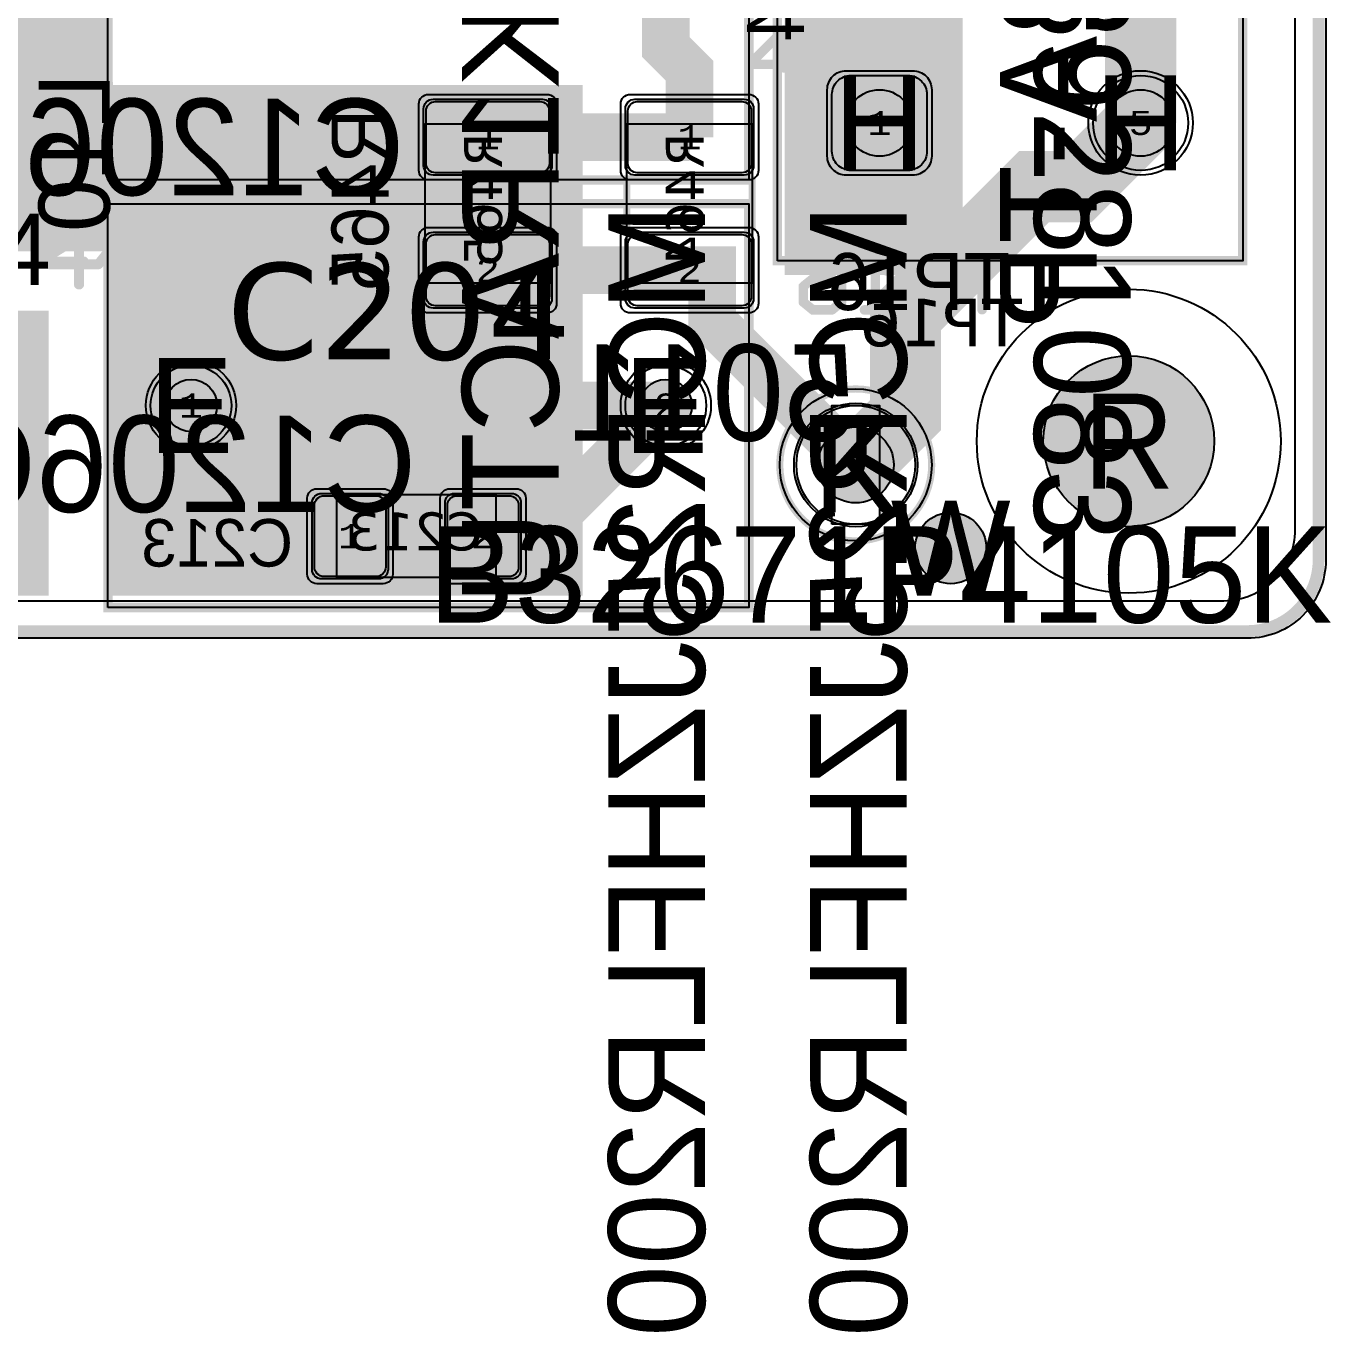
# Model space of a CAD drawing. Extents: x -23 to 289, y -67 to 135.
# Drawn here: x 252.78 to 280.26, y -14.75 to 12.74 of the extents above; entities that cross this region are included whole.
import ezdxf
from ezdxf.enums import TextEntityAlignment as Align

# ---------------------------------------------------------------- set-up
doc = ezdxf.new("R2010")
doc.units = 0
doc.header["$MEASUREMENT"] = 0
for name, color, linetype in [('ASSEMBLY_OUTLINES_BTM', 191, 'CONTINUOUS'), ('ASSEMBLY_OUTLINES_TOP', 102, 'CONTINUOUS'), ('ASSEMBLY_PART_NUMBERS_BTM', 191, 'CONTINUOUS'), ('ASSEMBLY_PART_NUMBERS_TOP', 102, 'CONTINUOUS'), ('ASSEMBLY_REF_DES_BTM', 191, 'CONTINUOUS'), ('ASSEMBLY_REF_DES_TOP', 102, 'CONTINUOUS'), ('BOARD_OUTLINE', 10, 'CONTINUOUS'), ('DRILL_DRAWING', 21, 'CONTINUOUS'), ('GENERATED_SILKSCREEN_BTM', 255, 'CONTINUOUS'), ('GENERATED_SILKSCREEN_TOP', 140, 'CONTINUOUS'), ('MANUFACTURING_OUTLINES', 10, 'CONTINUOUS'), ('MOUNTING_HOLE_PADS_LAYER14', 150, 'CONTINUOUS'), ('MOUNTING_HOLE_PADS_LAYER15', 230, 'CONTINUOUS'), ('MOUNTING_HOLES_LAYER_BOT17', 42, 'CONTINUOUS'), ('MOUNTING_HOLES_LAYER_TOP', 42, 'CONTINUOUS'), ('PART_HOLES_LAYER_BOTTOM', 30, 'CONTINUOUS'), ('PART_HOLES_LAYER_TOP', 30, 'CONTINUOUS'), ('PART_PADS_LAYER_BOTTOM', 230, 'CONTINUOUS'), ('PART_PADS_LAYER_TOP', 150, 'CONTINUOUS'), ('PART_PADS_SMD_BTM', 230, 'CONTINUOUS'), ('PIN_NUMBERS_BTM', 8, 'CONTINUOUS'), ('PIN_NUMBERS_TOP', 8, 'CONTINUOUS'), ('PLACEMENT_OUTLINES_BTM', 222, 'CONTINUOUS'), ('PLACEMENT_OUTLINES_TOP', 130, 'CONTINUOUS'), ('PLANE_DATA_LAYER_TOP', 150, 'CONTINUOUS'), ('PLANE_SHAPES_LAYER_TOP', 150, 'CONTINUOUS'), ('ROUTE_BORDER', 151, 'CONTINUOUS'), ('SILKSCREEN_OUTLINES_BTM', 211, 'CONTINUOUS'), ('SILKSCREEN_OUTLINES_TOP', 150, 'CONTINUOUS'), ('SILKSCREEN_REF_DES_BTM', 211, 'CONTINUOUS'), ('SILKSCREEN_REF_DES_TOP', 150, 'CONTINUOUS'), ('SOLDERMASK_PADS_BTM', 12, 'CONTINUOUS'), ('SOLDERMASK_PADS_TOP', 180, 'CONTINUOUS'), ('SOLDERPASTE_PADS_BTM', 12, 'CONTINUOUS'), ('TRACES_LAYER_BOTTOM', 230, 'CONTINUOUS')]:
    doc.layers.add(name, color=color, linetype=linetype)
doc.styles.add('COURIER_NEW', font='COUR.TTF')
doc.styles.add('VERDANA', font='verdana.TTF')
doc.styles.add('VERIBEST_GERBER_0', font='txt')

msp = doc.modelspace()

# ---------------------------------------------------------------- hatches: boundary and pattern name
at = {"layer": 'MOUNTING_HOLES_LAYER_BOT17'}
h = msp.add_hatch(color=256, dxfattribs=at)
edge = h.paths.add_edge_path()
edge.add_arc((276, 4), 1.8, 0, 360)
h = msp.add_hatch(color=256, dxfattribs=at)
edge = h.paths.add_edge_path()
edge.add_arc((272.25, 1.75), 0.75, 0, 360)
at = {"layer": 'MOUNTING_HOLES_LAYER_TOP'}
h = msp.add_hatch(color=256, dxfattribs=at)
edge = h.paths.add_edge_path()
edge.add_arc((276, 4), 1.8, 0, 360)
h = msp.add_hatch(color=256, dxfattribs=at)
edge = h.paths.add_edge_path()
edge.add_arc((272.25, 1.75), 0.75, 0, 360)
at = {"layer": 'PART_HOLES_LAYER_BOTTOM'}
h = msp.add_hatch(color=256, dxfattribs=at)
edge = h.paths.add_edge_path()
edge.add_arc((270.75, 10.7), 0.7, 0, 360)
h = msp.add_hatch(color=256, dxfattribs=at)
edge = h.paths.add_edge_path()
edge.add_arc((276.25, 10.7), 0.7, 0, 360)
h = msp.add_hatch(color=256, dxfattribs=at)
edge = h.paths.add_edge_path()
edge.add_arc((256.25, 4.75), 0.55, 0, 360)
h = msp.add_hatch(color=256, dxfattribs=at)
edge = h.paths.add_edge_path()
edge.add_arc((266.25, 4.75), 0.55, 0, 360)
h = msp.add_hatch(color=256, dxfattribs=at)
edge = h.paths.add_edge_path()
edge.add_arc((270.25, 3.5), 0.8, 0, 360)
at = {"layer": 'PART_HOLES_LAYER_TOP'}
h = msp.add_hatch(color=256, dxfattribs=at)
edge = h.paths.add_edge_path()
edge.add_arc((270.75, 10.7), 0.7, 0, 360)
h = msp.add_hatch(color=256, dxfattribs=at)
edge = h.paths.add_edge_path()
edge.add_arc((276.25, 10.7), 0.7, 0, 360)
h = msp.add_hatch(color=256, dxfattribs=at)
edge = h.paths.add_edge_path()
edge.add_arc((256.25, 4.75), 0.55, 0, 360)
h = msp.add_hatch(color=256, dxfattribs=at)
edge = h.paths.add_edge_path()
edge.add_arc((266.25, 4.75), 0.55, 0, 360)
h = msp.add_hatch(color=256, dxfattribs=at)
edge = h.paths.add_edge_path()
edge.add_arc((270.25, 3.5), 0.8, 0, 360)
at = {"layer": 'PLANE_DATA_LAYER_TOP'}
h = msp.add_hatch(color=256, dxfattribs=at)
h.paths.add_polyline_path([(253.25, 0.8262, -0.414213562373095), (253.1738, 0.75), (196.750008, 0.75, 0.414213562373095), (196.75, 0.749992), (196.75, 0.7112, -0.414213562373095), (196.6738, 0.635), (192.0762, 0.635, -0.414213562373095), (192, 0.7112), (192, 7.999992, 0.414213562373095), (191.999992, 8), (183.750008, 8, 0.414213562373095), (183.75, 7.999992), (183.75, 0.7112, -0.414213562373095), (183.6738, 0.635), (135.3262, 0.635, -0.414213562373095), (135.25, 0.7112), (135.25, 7.999992, 0.414213562373095), (135.249992, 8), (126.750008, 8, 0.414213562373095), (126.75, 7.999992), (126.75, 0.8262, -0.414213562373095), (126.6738, 0.75), (86.0762, 0.75, -0.414213562373095), (86, 0.8262), (86, 42.749992, 0.414213562373095), (85.999992, 42.75), (84.281562, 42.75, -0.1989133663344345), (84.22768, 42.772318), (80.500002, 46.499998, 0.2076843461972852), (80.499996, 46.5), (78.3262, 46.5, -0.414213562373095), (78.25, 46.5762), (78.25, 56.020459, -0.6673970532529512), (78.379965, 56.074457, 2.4068453038940936), (78.379965, 58.625543, -0.6673970532529512), (78.25, 58.679541), (78.25, 61.9238, -0.414213562373095), (78.3262, 62), (81.5, 62), (89.225018, 61.999999, -0.1573037695949559), (89.269547, 61.985635, 0.3225864114567359), (90.730454, 61.985634, -0.1573004075741409), (90.774982, 61.999998), (92.96844, 61.999998, -0.1989133663344687), (93.022322, 61.97768), (95.72768, 59.272322, -0.198909955685367), (95.749998, 59.218441), (95.749998, 59.21844), (95.75, 49.750008, 0.414213562373095), (95.750008, 49.75), (105.4238, 49.75, -0.414213562373095), (105.5, 49.6738), (105.5, 41.562131, -0.414213562373095), (105.4238, 41.485931), (104.083664, 41.485931, 0.1989122151386141), (103.376558, 41.193037), (102.455839, 40.272318, -0.1989133663344686), (102.401957, 40.25), (88.250008, 40.25, 0.414213562373095), (88.25, 40.249992), (88.25, 3.250008, 0.414213562373095), (88.250008, 3.25), (123.749992, 3.25, 0.414213562373095), (123.75, 3.250008), (123.75, 9.9238, -0.414213562373095), (123.8262, 10), (144.148178, 10, -0.1437147250032703), (144.189359, 9.987914, 0.2934886928068864), (145.810641, 9.987914, -0.1437147250032703), (145.851822, 10), (161.499992, 10, 0.414213562373095), (161.5, 10.000008), (161.5, 12.1738, -0.414213562373095), (161.5762, 12.25), (163.9238, 12.25, -0.414213562373095), (164, 12.1738), (164, 10.000008, 0.414213562373095), (164.000008, 10), (177.999992, 10, 0.414213562373095), (178, 10.000008), (178, 14.1738, -0.414213562373095), (178.0762, 14.25), (183.6738, 14.25, -0.414213562373095), (183.75, 14.1738), (183.75, 10.000008, 0.414213562373095), (183.750008, 10), (196.6738, 10, -0.414213562373095), (196.75, 9.9238), (196.75, 7.250008, 0.414213562373095), (196.750008, 7.25), (207.9238, 7.25, -0.414213562373095), (208, 7.1738), (208, 3.000008, 0.414213562373095), (208.000008, 3), (242.999992, 3, 0.414213562373095), (243, 3.000008), (243, 6.6738, -0.414213562373095), (243.0762, 6.75), (253.1738, 6.75, -0.414213562373095), (253.25, 6.6738)], flags=0)
h.paths.add_polyline_path([(90.499998, 48.999998), (90.5, 49.000004), (90.5, 53.499996), (90.499997, 53.500001), (88.500002, 55.499998, 0.2076843461972852), (88.499996, 55.5), (83.500004, 55.5, 0.2076843461972852), (83.499998, 55.499998), (81.500002, 53.500002), (81.5, 53.499996), (81.5, 49.000004), (81.500003, 48.999999), (83.749998, 46.750002, 0.2076843461972851), (83.750004, 46.75), (88.249996, 46.75, 0.2076843461972851), (88.250002, 46.750002)], flags=0)
h.paths.add_polyline_path([(94.249992, 42.75, 0.414213562373095), (94.25, 42.750008), (94.25, 46.749992, 0.414213562373095), (94.249992, 46.75), (90.500008, 46.75, 0.414213562373095), (90.5, 46.749992), (90.5, 42.750008, 0.414213562373095), (90.500008, 42.75)], flags=0)
h.paths.add_polyline_path([(94.249992, 55.5, 0.414213562373095), (94.25, 55.500008), (94.25, 59.249992, 0.414213562373095), (94.249992, 59.25), (90.500008, 59.25, 0.414213562373095), (90.5, 59.249992), (90.5, 55.500008, 0.414213562373095), (90.500008, 55.5)], flags=0)
h.paths.add_polyline_path([(137.4, 2.75, -0.9999999999999999), (140.1, 2.75, -0.9999999999999999)], flags=0)
h.paths.add_polyline_path([(143.25, 2.75, -0.9999999999999999), (146.75, 2.75, -0.9999999999999999)], flags=0)
h.paths.add_polyline_path([(155.5, 6.25, -0.9999999999999999), (158.5, 6.25, -0.9999999999999999)], flags=0)
h.paths.add_polyline_path([(174.75, 6, -0.9999999999999999), (177.75, 6, -0.9999999999999999)], flags=0)
h = msp.add_hatch(color=256, dxfattribs=at)
h.paths.add_polyline_path([(272.5, 7.5762, -0.414213562373095), (272.4238, 7.5), (268.8262, 7.5, -0.414213562373095), (268.75, 7.5762), (268.75, 16.249992, 0.414213562373095), (268.749992, 16.25), (257.8262, 16.25, -0.414213562373095), (257.75, 16.3262), (257.75, 25.499992, 0.414213562373095), (257.749992, 25.5), (227.3262, 25.5, -0.414213562373095), (227.25, 25.5762), (227.25, 29.6738, -0.414213562373095), (227.3262, 29.75), (231.1738, 29.75, -0.414213562373095), (231.25, 29.6738), (231.25, 26.750008, 0.414213562373095), (231.250008, 26.75), (260.6738, 26.75, -0.414213562373095), (260.75, 26.6738), (260.75, 18.750008, 0.414213562373095), (260.750008, 18.75), (268.749992, 18.75, 0.414213562373095), (268.75, 18.750008), (268.75, 24.9238, -0.414213562373095), (268.8262, 25), (272.4238, 25, -0.414213562373095), (272.5, 24.9238)], flags=0)
h.paths.add_polyline_path([(271.35, 9.2, 0.414213562373095), (272.25, 10.1), (272.25, 11.3, 0.414213562373095), (271.35, 12.2), (270.15, 12.2, 0.414213562373095), (269.25, 11.3), (269.25, 10.1, 0.414213562373095), (270.15, 9.2)], flags=0)
h.paths.add_polyline_path([(269.25, 14.9, -0.9999999999999999), (272.25, 14.9, -0.9999999999999999)], flags=0)
h.paths.add_polyline_path([(269.25, 19.1, -0.9999999999999999), (272.25, 19.1, -0.9999999999999999)], flags=0)
h.paths.add_polyline_path([(269.25, 23.3, -0.9999999999999999), (272.25, 23.3, -0.9999999999999999)], flags=0)
h = msp.add_hatch(color=256, dxfattribs=at)
h.paths.add_polyline_path([(264.5, 0.8262, -0.414213562373095), (264.4238, 0.75), (254.5762, 0.75, -0.414213562373095), (254.5, 0.8262), (254.5, 7.999992, 0.414213562373095), (254.499992, 8), (242.8262, 8, -0.414213562373095), (242.75, 8.0762), (242.75, 18.4238, -0.414213562373095), (242.8262, 18.5), (250.749992, 18.5, 0.414213562373095), (250.75, 18.500008), (250.75, 23.9238, -0.414213562373095), (250.8262, 24), (254.4238, 24, -0.414213562373095), (254.5, 23.9238), (254.5, 23.618133, -0.4416541567299518), (254.416741, 23.542261, 0.4416528711656548), (252.45, 21.750001), (252.45, 21.749999, 0.4416528711656548), (254.416741, 19.957739, -0.4416541567299518), (254.5, 19.881867), (254.5, 11.500008, 0.414213562373095), (254.500008, 11.5), (264.4238, 11.5, -0.414213562373095), (264.5, 11.4238)], flags=0)
h.paths.add_polyline_path([(254.9, 4.75, -0.9999999999999999), (257.6, 4.75, -0.9999999999999999)], flags=0)
for points in [[(271.579128, 11.627872), (271.909188, 12.100172)], [(269.867157, 11.582843), (269.459722, 11.990278)], [(269.867157, 9.817157), (269.459722, 9.409722)], [(271.579128, 9.772128), (271.909188, 9.299828)], [(256.25, 4.75), (255.241524, 5.758476)], [(256.25, 4.75), (257.258476, 5.758476)], [(256.25, 4.75), (255.241524, 3.741524)], [(256.25, 4.75), (257.258476, 3.741524)]]:
    msp.add_hatch(color=256, dxfattribs=at).paths.add_polyline_path(points, is_closed=False, flags=0)

# ---------------------------------------------------------------- linework, layer by layer
at = {"layer": 'ASSEMBLY_OUTLINES_BTM'}
for points in [[(261.18, 7.33), (261.18, 10.68), (263.82, 10.68), (263.82, 7.33)], [(265.43, 7.33), (265.43, 10.68), (268.07, 10.68), (268.07, 7.33)], [(269.75, 2.25), (269.75, 4.75), (270.75, 4.75), (270.75, 2.25)], [(259.32, 1.13), (259.32, 2.88), (262.67, 2.88), (262.67, 1.13)]]:
    msp.add_lwpolyline(points, close=True, dxfattribs=at)
msp.add_circle((270.25, 3.5), 1.6, dxfattribs=at)
at = {"layer": 'ASSEMBLY_OUTLINES_TOP', "const_width": 0.2}
for points in [[(268.6, 7.8), (268.6, 26.2), (278.4, 26.2), (278.4, 7.8)], [(254.5, 9.5), (254.5, 18), (268, 18), (268, 9.5)], [(254.5, 0.5), (254.5, 9), (268, 9), (268, 0.5)]]:
    msp.add_lwpolyline(points, close=True, dxfattribs=at)
at = {"layer": 'BOARD_OUTLINE', "const_width": 0.25}
msp.add_lwpolyline([(0, 1.5), (0, 133.5, -0.4142135624), (1.5, 135), (278.5, 135, -0.4142135624), (280, 133.5), (280, 1.5, -0.4142135624), (278.5, 0), (1.5, 0, -0.4142135624)], format="xyb", close=True, dxfattribs=at)
at = {"layer": 'GENERATED_SILKSCREEN_BTM', "const_width": 0.15}
for points in [[(268.7184, 12.6032), (268.074, 11.9576), (268.7184, 11.9576), (268.7184, 12.6032)], [(269.1312, 11.9576), (269.1408, 11.9564), (269.1468, 11.9504), (269.1504, 11.942), (269.1516, 11.9336), (269.1504, 11.9252), (269.1468, 11.918), (269.1408, 11.912), (269.1312, 11.9096), (268.7676, 11.9096), (268.7676, 11.8532), (268.7652, 11.8448), (268.7604, 11.8376), (268.752, 11.834), (268.7436, 11.8328), (268.734, 11.834), (268.7256, 11.8376), (268.7196, 11.8448), (268.7184, 11.8532), (268.7184, 11.9096), (268.0128, 11.9096), (268.0068, 11.9108), (268.002, 11.9132), (267.9972, 11.9192), (267.9936, 11.9252), (267.9912, 11.9324), (267.99, 11.9396), (267.9912, 11.9456), (267.996, 11.9516), (268.7244, 12.68), (268.7316, 12.6848), (268.7388, 12.6872), (268.746, 12.686), (268.7544, 12.6812), (268.7604, 12.6788), (268.764, 12.674), (268.7664, 12.6692), (268.7676, 12.6632), (268.7676, 11.9576), (269.1312, 11.9576)], [(254.504, 11.549), (254.516, 11.546), (254.5235, 11.537), (254.5325, 11.5295), (254.534, 11.519), (254.534, 10.5065), (254.5325, 10.496), (254.525, 10.487), (254.5145, 10.4825), (254.504, 10.481), (254.492, 10.4825), (254.4815, 10.487), (254.4755, 10.496), (254.4725, 10.5065), (254.4725, 11.486), (253.064, 11.486), (253.0535, 11.489), (253.0445, 11.4965), (253.04, 11.507), (253.0385, 11.519), (253.04, 11.5295), (253.0445, 11.5385), (253.0535, 11.546), (253.064, 11.549), (254.504, 11.549)], [(259.6612, 9.9884), (259.6588, 9.9848), (259.6528, 9.9836), (259.6468, 9.98), (259.6408, 9.98), (259.3936, 9.98), (259.3876, 9.98), (259.384, 9.9836), (259.3804, 9.9836), (259.3792, 9.9848), (259.378, 9.986), (259.3744, 9.9884), (259.21, 10.1924), (259.2076, 10.1984), (259.2064, 10.202), (259.2052, 10.208), (259.2052, 10.8128), (259.2076, 10.8236), (259.2136, 10.8296), (259.2208, 10.8368), (259.2292, 10.8392), (260.3812, 10.8392), (260.3908, 10.8368), (260.3968, 10.8308), (260.4004, 10.8236), (260.4016, 10.8152), (260.4004, 10.8056), (260.3968, 10.7972), (260.3908, 10.7912), (260.3812, 10.7888), (259.8292, 10.7888), (259.8292, 10.2248), (260.3884, 10.028), (260.3968, 10.0232), (260.4016, 10.0148), (260.4028, 10.0052), (260.4004, 9.998), (260.3968, 9.9908), (260.3896, 9.9848), (260.3824, 9.9812), (260.3728, 9.9836), (259.8136, 10.1804), (259.6612, 9.9884)], [(259.2544, 10.7888), (259.2544, 10.214), (259.4056, 10.028), (259.6288, 10.028), (259.7812, 10.214), (259.7812, 10.7888), (259.2544, 10.7888)], [(254.4725, 9.914), (254.4755, 9.926), (254.4815, 9.932), (254.492, 9.9365), (254.504, 9.938), (254.5145, 9.9365), (254.525, 9.932), (254.5325, 9.926), (254.534, 9.914), (254.534, 9.329), (254.5325, 9.3185), (254.525, 9.3095), (254.5145, 9.305), (254.504, 9.3035), (254.492, 9.305), (254.4815, 9.3095), (254.4755, 9.3185), (254.4725, 9.329), (254.4725, 9.593), (253.064, 9.593), (253.0535, 9.5945), (253.046, 9.599), (253.0415, 9.6065), (253.04, 9.617), (253.0385, 9.6245), (253.0385, 9.632), (253.0415, 9.638), (253.0475, 9.644), (253.4585, 9.9365), (253.469, 9.941), (253.4795, 9.941), (253.4885, 9.9365), (253.496, 9.929), (253.502, 9.92), (253.505, 9.9095), (253.505, 9.9035), (253.502, 9.899), (253.499, 9.8945), (253.4945, 9.8915), (253.1585, 9.6515), (254.4725, 9.6515), (254.4725, 9.914)], [(259.9684, 9.6212), (259.324, 8.9756), (259.9684, 8.9756), (259.9684, 9.6212)], [(260.3812, 8.9756), (260.3908, 8.9744), (260.3968, 8.9684), (260.4004, 8.96), (260.4016, 8.9516), (260.4004, 8.9432), (260.3968, 8.936), (260.3908, 8.93), (260.3812, 8.9276), (260.0176, 8.9276), (260.0176, 8.8712), (260.0152, 8.8628), (260.0104, 8.8556), (260.002, 8.852), (259.9936, 8.8508), (259.984, 8.852), (259.9756, 8.8556), (259.9696, 8.8628), (259.9684, 8.8712), (259.9684, 8.9276), (259.2628, 8.9276), (259.2568, 8.9288), (259.252, 8.9312), (259.2472, 8.9372), (259.2436, 8.9432), (259.2412, 8.9504), (259.24, 8.9576), (259.2412, 8.9636), (259.246, 8.9696), (259.9744, 9.698), (259.9816, 9.7028), (259.9888, 9.7052), (259.996, 9.704), (260.0044, 9.6992), (260.0104, 9.6968), (260.014, 9.692), (260.0164, 9.6872), (260.0176, 9.6812), (260.0176, 8.9756), (260.3812, 8.9756)], [(253.2455, 8.7515), (253.04, 8.4995), (253.0385, 8.4935), (253.037, 8.489), (253.0355, 8.4875), (253.034, 8.4815), (253.034, 7.976), (253.0355, 7.97), (253.0355, 7.9685), (253.037, 7.967), (253.0385, 7.9625), (253.04, 7.9565), (253.2455, 7.7045), (253.253, 7.7), (253.259, 7.6985), (253.2635, 7.6955), (253.2695, 7.694), (254.2985, 7.694), (254.303, 7.6955), (254.3135, 7.6985), (254.3165, 7.7), (254.3225, 7.7045), (254.528, 7.9565), (254.5295, 7.9625), (254.531, 7.9655), (254.5325, 7.9685), (254.534, 7.9715), (254.534, 7.976), (254.534, 8.4815), (254.5325, 8.4875), (254.531, 8.4935), (254.528, 8.4995), (254.3225, 8.7515), (254.3195, 8.7545), (254.318, 8.7575), (254.3135, 8.7605), (254.303, 8.7635), (254.2985, 8.765), (253.2695, 8.765), (253.2635, 8.7635), (253.259, 8.7605), (253.253, 8.7575), (253.2455, 8.7515)], [(253.2845, 8.7035), (254.2835, 8.7035), (254.3585, 8.615), (253.175, 7.889), (253.0955, 7.988), (253.0955, 8.4725), (253.2845, 8.7035)], [(254.3975, 8.567), (254.4725, 8.4725), (254.4725, 7.988), (254.2835, 7.754), (253.2845, 7.754), (253.214, 7.8425), (254.3975, 8.567)], [(259.21, 7.9232), (259.3744, 7.7216), (259.3804, 7.7156), (259.39, 7.7144), (259.396, 7.7156), (259.4032, 7.718), (259.408, 7.7216), (259.4128, 7.7276), (259.4164, 7.7336), (259.4176, 7.7396), (259.4176, 7.7456), (259.414, 7.7504), (259.2544, 7.9472), (259.2544, 8.336), (259.4056, 8.5208), (259.8364, 8.5208), (259.7032, 8.3576), (259.702, 8.3528), (259.7008, 8.3504), (259.7008, 8.3492), (259.6996, 8.3492), (259.6984, 8.3432), (259.6984, 7.9388), (259.6996, 7.934), (259.7008, 7.9328), (259.7008, 7.9316), (259.702, 7.928), (259.7032, 7.9232), (259.8664, 7.7216), (259.87, 7.7204), (259.8712, 7.718), (259.8724, 7.7168), (259.8748, 7.7168), (259.8832, 7.7144), (259.8868, 7.7132), (260.2168, 7.7132), (260.2228, 7.7144), (260.2276, 7.7168), (260.2324, 7.718), (260.236, 7.7216), (260.4004, 7.9232), (260.4028, 7.9292), (260.404, 7.9304), (260.404, 7.9328), (260.4052, 7.9352), (260.4052, 7.9364), (260.4052, 7.9388), (260.4052, 8.3432), (260.404, 8.348), (260.4028, 8.3528), (260.4004, 8.3576), (260.236, 8.5592), (260.2336, 8.5616), (260.2324, 8.564), (260.2288, 8.5664), (260.2204, 8.5688), (260.2168, 8.57), (259.3936, 8.57), (259.3876, 8.5688), (259.3828, 8.5664), (259.3804, 8.564), (259.378, 8.5616), (259.3744, 8.5592), (259.21, 8.3576), (259.2088, 8.3528), (259.2076, 8.3492), (259.2064, 8.348), (259.2052, 8.3432), (259.2052, 7.9388), (259.2064, 7.934), (259.2064, 7.9328), (259.2076, 7.9316), (259.2088, 7.928), (259.21, 7.9232)], [(259.8988, 8.5208), (260.2048, 8.5208), (260.356, 8.336), (260.356, 7.9484), (260.2048, 7.7612), (259.8988, 7.7612), (259.7464, 7.9484), (259.7464, 8.336), (259.8988, 8.5208)], [(269.3318, 7.9348), (269.1302, 7.7704), (269.1254, 7.7644), (269.123, 7.7548), (269.1242, 7.7476), (269.1266, 7.7416), (269.1302, 7.7368), (269.1362, 7.732), (269.1422, 7.7284), (269.1482, 7.7272), (269.1542, 7.7272), (269.159, 7.7308), (269.3558, 7.8904), (269.7446, 7.8904), (269.9294, 7.7392), (269.9294, 7.3084), (269.7662, 7.4416), (269.7614, 7.4428), (269.759, 7.444), (269.7578, 7.444), (269.7578, 7.4452), (269.7518, 7.4464), (269.3474, 7.4464), (269.3426, 7.4452), (269.3426, 7.444), (269.3402, 7.444), (269.3366, 7.4428), (269.333, 7.4416), (269.1302, 7.2784), (269.129, 7.2748), (269.1266, 7.2736), (269.1254, 7.2724), (269.1254, 7.27), (269.123, 7.2616), (269.1218, 7.258), (269.1218, 6.928), (269.123, 6.922), (269.1254, 6.9172), (269.1266, 6.9124), (269.1302, 6.9088), (269.3318, 6.7444), (269.3378, 6.742), (269.339, 6.7408), (269.3426, 6.7408), (269.3438, 6.7396), (269.345, 6.7396), (269.3474, 6.7396), (269.7518, 6.7396), (269.7566, 6.7408), (269.7614, 6.742), (269.7662, 6.7444), (269.9678, 6.9088), (269.9714, 6.9112), (269.9726, 6.9124), (269.975, 6.916), (269.9774, 6.9244), (269.9786, 6.928), (269.9786, 7.7512), (269.9774, 7.7572), (269.975, 7.762), (269.9726, 7.7644), (269.9714, 7.7668), (269.9678, 7.7704), (269.7662, 7.9348), (269.7614, 7.936), (269.759, 7.9372), (269.7566, 7.9384), (269.7518, 7.9396), (269.3474, 7.9396), (269.3426, 7.9384), (269.3402, 7.9372), (269.3366, 7.936), (269.3318, 7.9348)], [(270.8978, 6.7888), (270.9074, 6.7864), (270.9134, 6.7816), (270.9158, 6.7732), (270.917, 6.7636), (270.9158, 6.7552), (270.9134, 6.7468), (270.9074, 6.7408), (270.8978, 6.7396), (270.4298, 6.7396), (270.4214, 6.7408), (270.4142, 6.7468), (270.4106, 6.7552), (270.4094, 6.7636), (270.4106, 6.7732), (270.4142, 6.7816), (270.4214, 6.7864), (270.4298, 6.7888), (270.641, 6.7888), (270.641, 7.9156), (270.6422, 7.924), (270.6458, 7.93), (270.6518, 7.9336), (270.6602, 7.9348), (270.6662, 7.936), (270.6722, 7.936), (270.677, 7.9336), (270.6818, 7.9288), (270.9158, 7.6), (270.9182, 7.5952), (270.9194, 7.5916), (270.9194, 7.5832), (270.9158, 7.576), (270.9098, 7.57), (270.9026, 7.5652), (270.8942, 7.5628), (270.8894, 7.5628), (270.8858, 7.564), (270.8798, 7.5712), (270.6878, 7.84), (270.6878, 6.7888), (270.8978, 6.7888)], [(271.355, 7.4836), (271.3514, 7.486), (271.3502, 7.492), (271.3478, 7.498), (271.3466, 7.504), (271.3466, 7.7512), (271.3478, 7.7572), (271.3502, 7.7608), (271.3502, 7.7644), (271.3514, 7.7656), (271.3538, 7.7668), (271.355, 7.7692), (271.559, 7.9348), (271.565, 7.9372), (271.5698, 7.9384), (271.5746, 7.9396), (272.1794, 7.9396), (272.1902, 7.9372), (272.1974, 7.9312), (272.2034, 7.924), (272.2058, 7.9156), (272.2058, 6.7636), (272.2034, 6.754), (272.1974, 6.748), (272.1902, 6.7444), (272.1818, 6.7432), (272.1722, 6.7444), (272.1638, 6.748), (272.1578, 6.754), (272.1554, 6.7636), (272.1554, 7.3156), (271.5746, 7.3156), (271.5662, 7.3168), (271.5638, 7.318), (271.5614, 7.318), (271.559, 7.3192), (271.355, 7.4836)], [(272.9342, 6.7636), (272.933, 6.7552), (272.927, 6.748), (272.9186, 6.7444), (272.9102, 6.7432), (272.903, 6.7444), (272.8946, 6.748), (272.8886, 6.7552), (272.8862, 6.7636), (272.8862, 7.8904), (272.5058, 7.8904), (272.4974, 7.8928), (272.4902, 7.8976), (272.4866, 7.906), (272.4854, 7.9144), (272.4866, 7.924), (272.4902, 7.9324), (272.4974, 7.9384), (272.5058, 7.9396), (273.3158, 7.9396), (273.3242, 7.9384), (273.3314, 7.9324), (273.335, 7.924), (273.3362, 7.9144), (273.335, 7.906), (273.3314, 7.8976), (273.3242, 7.8928), (273.3158, 7.8904), (272.9342, 7.8904), (272.9342, 6.7636)], [(272.1554, 7.8904), (271.5818, 7.8904), (271.3946, 7.7392), (271.3946, 7.516), (271.5818, 7.3636), (272.1554, 7.3636), (272.1554, 7.8904)], [(259.618, 7.2104), (259.6192, 7.2152), (259.6204, 7.2188), (259.6228, 7.2236), (259.7548, 7.3868), (259.2544, 7.3868), (259.2544, 6.6032), (259.252, 6.5948), (259.2472, 6.5876), (259.2388, 6.584), (259.2304, 6.5828), (259.2208, 6.584), (259.2124, 6.5876), (259.2076, 6.5948), (259.2052, 6.6032), (259.2052, 7.4132), (259.2076, 7.4216), (259.2136, 7.4276), (259.2208, 7.4348), (259.2292, 7.4372), (259.8064, 7.4372), (259.8148, 7.436), (259.8208, 7.4324), (259.8244, 7.4276), (259.8268, 7.4192), (259.8292, 7.4132), (259.8304, 7.4084), (259.8292, 7.4024), (259.8256, 7.3976), (259.666, 7.202), (259.666, 6.8144), (259.8184, 6.6272), (260.2048, 6.6272), (260.3548, 6.8144), (260.3548, 7.202), (260.1964, 7.3976), (260.1928, 7.406), (260.1928, 7.4132), (260.1976, 7.4204), (260.2036, 7.4276), (260.212, 7.4324), (260.2204, 7.4336), (260.2252, 7.4336), (260.2288, 7.4324), (260.2348, 7.4264), (260.4004, 7.2236), (260.4028, 7.22), (260.4028, 7.2152), (260.4052, 7.2104), (260.4052, 6.806), (260.4052, 6.8024), (260.404, 6.8012), (260.404, 6.8), (260.4028, 6.7976), (260.4028, 6.7952), (260.4004, 6.7904), (260.2348, 6.5876), (260.2312, 6.584), (260.2288, 6.5828), (260.2216, 6.5804), (260.2168, 6.5792), (259.8064, 6.5792), (259.8016, 6.5804), (259.7944, 6.5828), (259.792, 6.5828), (259.7908, 6.584), (259.7884, 6.5864), (259.786, 6.5876), (259.6228, 6.7904), (259.6204, 6.7964), (259.6192, 6.8), (259.618, 6.806), (259.618, 7.2104)], [(269.9294, 7.246), (269.9294, 6.94), (269.7446, 6.7888), (269.357, 6.7888), (269.1698, 6.94), (269.1698, 7.246), (269.357, 7.3984), (269.7446, 7.3984), (269.9294, 7.246)], [(256.2335, 1.384), (256.2415, 1.382), (256.2465, 1.378), (256.2485, 1.371), (256.2495, 1.363), (256.2485, 1.356), (256.2465, 1.349), (256.2415, 1.344), (256.2335, 1.343), (255.8435, 1.343), (255.8365, 1.344), (255.8305, 1.349), (255.8275, 1.356), (255.8265, 1.363), (255.8275, 1.371), (255.8305, 1.378), (255.8365, 1.382), (255.8435, 1.384), (256.0195, 1.384), (256.0195, 2.323), (256.0205, 2.33), (256.0235, 2.335), (256.0285, 2.338), (256.0355, 2.339), (256.0405, 2.34), (256.0455, 2.34), (256.0495, 2.338), (256.0535, 2.334), (256.2485, 2.06), (256.2505, 2.056), (256.2515, 2.053), (256.2515, 2.046), (256.2485, 2.04), (256.2435, 2.035), (256.2375, 2.031), (256.2305, 2.029), (256.2265, 2.029), (256.2235, 2.03), (256.2185, 2.036), (256.0585, 2.26), (256.0585, 1.384), (256.2335, 1.384)], [(255.2905, 1.347), (255.4595, 1.484), (255.4625, 1.486), (255.4645, 1.489), (255.4655, 1.492), (255.4655, 1.495), (255.4645, 1.502), (255.4605, 1.509), (255.4555, 1.514), (255.4495, 1.518), (255.4425, 1.519), (255.4355, 1.517), (255.2725, 1.384), (254.9495, 1.384), (254.7935, 1.51), (254.7935, 1.696), (254.9475, 1.823), (255.1135, 1.823), (255.1215, 1.825), (255.1265, 1.829), (255.1295, 1.836), (255.1305, 1.843), (255.1295, 1.85), (255.1265, 1.856), (255.1215, 1.861), (255.1135, 1.863), (254.9475, 1.863), (254.7935, 1.99), (254.7935, 2.176), (254.9495, 2.302), (255.2725, 2.302), (255.4355, 2.169), (255.4425, 2.167), (255.4495, 2.168), (255.4555, 2.171), (255.4605, 2.177), (255.4645, 2.183), (255.4655, 2.19), (255.4655, 2.194), (255.4645, 2.197), (255.4625, 2.2), (255.4595, 2.202), (255.2905, 2.339), (255.2875, 2.34), (255.2845, 2.341), (255.2835, 2.342), (255.2795, 2.343), (254.9425, 2.343), (254.9375, 2.342), (254.9355, 2.341), (254.9335, 2.34), (254.9295, 2.339), (254.7605, 2.202), (254.7575, 2.197), (254.7565, 2.193), (254.7545, 2.19), (254.7535, 2.186), (254.7535, 1.98), (254.7545, 1.977), (254.7565, 1.97), (254.7575, 1.965), (254.7605, 1.963), (254.9075, 1.843), (254.7605, 1.723), (254.7595, 1.721), (254.7575, 1.719), (254.7565, 1.718), (254.7565, 1.716), (254.7545, 1.709), (254.7535, 1.706), (254.7535, 1.5), (254.7545, 1.495), (254.7565, 1.491), (254.7575, 1.487), (254.7605, 1.484), (254.9295, 1.347), (254.9335, 1.345), (254.9345, 1.344), (254.9375, 1.344), (254.9385, 1.343), (254.9395, 1.343), (254.9425, 1.343), (255.2795, 1.343), (255.2835, 1.344), (255.2875, 1.345), (255.2905, 1.347)], [(256.7835, 2.339), (256.6155, 2.202), (256.6125, 2.197), (256.6115, 2.193), (256.6095, 2.19), (256.6085, 2.186), (256.6085, 2.049), (256.6095, 2.045), (256.6115, 2.039), (256.6125, 2.034), (256.6155, 2.032), (257.2815, 1.491), (257.2815, 1.384), (256.6285, 1.384), (256.6215, 1.382), (256.6155, 1.378), (256.6125, 1.371), (256.6115, 1.363), (256.6125, 1.356), (256.6155, 1.349), (256.6215, 1.345), (256.6285, 1.343), (257.3025, 1.343), (257.3105, 1.345), (257.3155, 1.35), (257.3205, 1.355), (257.3225, 1.363), (257.3225, 1.5), (257.3215, 1.503), (257.3195, 1.51), (257.3175, 1.513), (257.3165, 1.515), (257.3135, 1.517), (256.6485, 2.059), (256.6485, 2.176), (256.8045, 2.302), (257.1275, 2.302), (257.2905, 2.169), (257.2975, 2.167), (257.3045, 2.168), (257.3105, 2.171), (257.3155, 2.177), (257.3185, 2.183), (257.3195, 2.19), (257.3185, 2.197), (257.3165, 2.2), (257.3135, 2.202), (257.1455, 2.339), (257.1415, 2.34), (257.1395, 2.341), (257.1375, 2.342), (257.1335, 2.343), (256.7965, 2.343), (256.7925, 2.342), (256.7905, 2.341), (256.7875, 2.34), (256.7835, 2.339)], [(258.0885, 1.347), (258.2565, 1.484), (258.2615, 1.487), (258.2625, 1.491), (258.2645, 1.495), (258.2655, 1.5), (258.2655, 2.186), (258.2645, 2.191), (258.2625, 2.195), (258.2605, 2.197), (258.2595, 2.199), (258.2575, 2.202), (258.0885, 2.339), (258.0855, 2.34), (258.0825, 2.341), (258.0815, 2.342), (258.0775, 2.343), (257.7405, 2.343), (257.7355, 2.342), (257.7335, 2.341), (257.7305, 2.34), (257.7275, 2.339), (257.5585, 2.202), (257.5545, 2.197), (257.5525, 2.189), (257.5535, 2.183), (257.5555, 2.178), (257.5585, 2.174), (257.5635, 2.17), (257.5685, 2.167), (257.5735, 2.166), (257.5785, 2.166), (257.5825, 2.169), (257.7475, 2.302), (258.0705, 2.302), (258.2245, 2.176), (258.2245, 1.51), (258.0705, 1.384), (257.7475, 1.384), (257.5825, 1.517), (257.5785, 1.519), (257.5735, 1.52), (257.5685, 1.519), (257.5635, 1.516), (257.5585, 1.512), (257.5555, 1.507), (257.5535, 1.501), (257.5525, 1.495), (257.5545, 1.489), (257.5585, 1.484), (257.7275, 1.347), (257.7315, 1.345), (257.7325, 1.344), (257.7355, 1.344), (257.7365, 1.343), (257.7375, 1.343), (257.7405, 1.343), (258.0775, 1.343), (258.0815, 1.344), (258.0855, 1.345), (258.0885, 1.347)]]:
    msp.add_lwpolyline(points, dxfattribs=at)
for points in [[(261.180005, 8.416164, 1.1642e-05), (261.179995, 8.416156), (261.179995, 9.583844, 1.1642e-05), (261.180005, 9.583836), (261.180005, 8.416164)], [(263.820005, 8.416156, 1.1642e-05), (263.819995, 8.416164), (263.819995, 9.583836, 1.1642e-05), (263.820005, 9.583844), (263.820005, 8.416156)], [(265.430005, 8.416164, 1.1642e-05), (265.429995, 8.416156), (265.429995, 9.583844, 1.1642e-05), (265.430005, 9.583836), (265.430005, 8.416164)], [(268.070005, 8.416156, 1.1642e-05), (268.069995, 8.416164), (268.069995, 9.583836, 1.1642e-05), (268.070005, 9.583844), (268.070005, 8.416156)], [(261.592098, 2.880005, 1.22306e-05), (261.592089, 2.879995), (260.407911, 2.879995, 1.22306e-05), (260.407902, 2.880005), (261.592098, 2.880005)], [(261.583844, 1.129995), (260.416156, 1.129995, 1.1642e-05), (260.416164, 1.130005), (261.583836, 1.130005, 1.1642e-05), (261.583844, 1.129995)]]:
    msp.add_lwpolyline(points, format="xyb", dxfattribs=at)
msp.add_lwpolyline([(268.65, 3.5, -1), (271.85, 3.5, -1)], format="xyb", close=True, dxfattribs=at)
at = {"layer": 'GENERATED_SILKSCREEN_TOP', "const_width": 0.15}
for points in [[(268.6, 7.8), (268.6, 26.2), (278.4, 26.2), (278.4, 7.8)], [(254.5, 9.5), (254.5, 18), (268, 18), (268, 9.5)], [(254.5, 0.5), (254.5, 9), (268, 9), (268, 0.5)]]:
    msp.add_lwpolyline(points, close=True, dxfattribs=at)
for points in [[(253.8625, 7.2945), (253.864, 7.2825), (253.8715, 7.275), (253.882, 7.2705), (253.8925, 7.269), (253.903, 7.2705), (253.912, 7.275), (253.9195, 7.2825), (253.9225, 7.2945), (253.9225, 7.749), (253.993, 7.749), (254.0035, 7.752), (254.0125, 7.758), (254.017, 7.7685), (254.0185, 7.779), (254.017, 7.791), (254.0125, 7.8015), (254.0035, 7.809), (253.993, 7.8105), (253.9225, 7.8105), (253.9225, 8.6925), (253.921, 8.7), (253.9165, 8.706), (253.9105, 8.712), (253.903, 8.7165), (253.894, 8.7195), (253.885, 8.721), (253.8775, 8.7195), (253.87, 8.7135), (252.9595, 7.803), (252.9535, 7.794), (252.9505, 7.785), (252.952, 7.776), (252.958, 7.7655), (252.961, 7.758), (252.967, 7.7535), (252.973, 7.7505), (252.9805, 7.749), (253.8625, 7.749), (253.8625, 7.2945)], [(253.0555, 7.8105), (253.8625, 8.6145), (253.8625, 7.8105), (253.0555, 7.8105)]]:
    msp.add_lwpolyline(points, dxfattribs=at)
at = {"layer": 'MANUFACTURING_OUTLINES'}
msp.add_lwpolyline([(280.150405, 1.5, -0.4142135624), (278.5, -0.150405), (1.5, -0.150405, -0.4142135624), (-0.150405, 1.5), (-0.150405, 133.5, -0.4142135624), (1.5, 135.150405), (278.5, 135.150405, -0.4142135624), (280.150405, 133.5)], format="xyb", close=True, dxfattribs=at)
at = {"layer": 'MOUNTING_HOLE_PADS_LAYER14'}
msp.add_circle((276, 4), 3.2, dxfattribs=at)
at = {"layer": 'MOUNTING_HOLE_PADS_LAYER15'}
msp.add_circle((276, 4), 3.2, dxfattribs=at)
at = {"layer": 'MOUNTING_HOLES_LAYER_BOT17'}
for centre, radius in [((276, 4), 1.8), ((272.25, 1.75), 0.75)]:
    msp.add_circle(centre, radius, dxfattribs=at)
at = {"layer": 'MOUNTING_HOLES_LAYER_TOP'}
for centre, radius in [((276, 4), 1.8), ((272.25, 1.75), 0.75)]:
    msp.add_circle(centre, radius, dxfattribs=at)
at = {"layer": 'PART_HOLES_LAYER_BOTTOM'}
for centre, radius in [((270.75, 10.7), 0.7), ((276.25, 10.7), 0.7), ((256.25, 4.75), 0.55), ((266.25, 4.75), 0.55), ((270.25, 3.5), 0.8)]:
    msp.add_circle(centre, radius, dxfattribs=at)
at = {"layer": 'PART_HOLES_LAYER_TOP'}
for centre, radius in [((270.75, 10.7), 0.7), ((276.25, 10.7), 0.7), ((256.25, 4.75), 0.55), ((266.25, 4.75), 0.55), ((270.25, 3.5), 0.8)]:
    msp.add_circle(centre, radius, dxfattribs=at)
at = {"layer": 'PART_PADS_LAYER_BOTTOM'}
msp.add_lwpolyline([(270.15, 9.7, -0.4142135624), (269.75, 10.1), (269.75, 11.3, -0.4142135624), (270.15, 11.7), (271.35, 11.7, -0.4142135624), (271.75, 11.3), (271.75, 10.1, -0.4142135624), (271.35, 9.7)], format="xyb", close=True, dxfattribs=at)
for centre, radius in [((276.25, 10.7), 1), ((256.25, 4.75), 0.85), ((266.25, 4.75), 0.85), ((270.25, 3.5), 1.25)]:
    msp.add_circle(centre, radius, dxfattribs=at)
at = {"layer": 'PART_PADS_LAYER_TOP'}
msp.add_lwpolyline([(270.15, 9.7, -0.4142135624), (269.75, 10.1), (269.75, 11.3, -0.4142135624), (270.15, 11.7), (271.35, 11.7, -0.4142135624), (271.75, 11.3), (271.75, 10.1, -0.4142135624), (271.35, 9.7)], format="xyb", close=True, dxfattribs=at)
for centre, radius in [((276.25, 10.7), 1), ((256.25, 4.75), 0.85), ((266.25, 4.75), 0.85), ((270.25, 3.5), 1.25)]:
    msp.add_circle(centre, radius, dxfattribs=at)
at = {"layer": 'PART_PADS_SMD_BTM'}
for points in [[(263.85, 9.8, -0.4142135624), (263.65, 9.6), (261.35, 9.6, -0.4142135624), (261.15, 9.8), (261.15, 11, -0.4142135624), (261.35, 11.2), (263.65, 11.2, -0.4142135624), (263.85, 11)], [(268.1, 9.8, -0.4142135624), (267.9, 9.6), (265.6, 9.6, -0.4142135624), (265.4, 9.8), (265.4, 11, -0.4142135624), (265.6, 11.2), (267.9, 11.2, -0.4142135624), (268.1, 11)], [(263.85, 7, -0.4142135624), (263.65, 6.8), (261.35, 6.8, -0.4142135624), (261.15, 7), (261.15, 8.2, -0.4142135624), (261.35, 8.4), (263.65, 8.4, -0.4142135624), (263.85, 8.2)], [(268.1, 7, -0.4142135624), (267.9, 6.8), (265.6, 6.8, -0.4142135624), (265.4, 7), (265.4, 8.2, -0.4142135624), (265.6, 8.4), (267.9, 8.4, -0.4142135624), (268.1, 8.2)], [(260.2, 2.9, -0.4142135624), (260.4, 2.7), (260.4, 1.3, -0.4142135624), (260.2, 1.1), (259, 1.1, -0.4142135624), (258.8, 1.3), (258.8, 2.7, -0.4142135624), (259, 2.9)], [(263, 2.9, -0.4142135624), (263.2, 2.7), (263.2, 1.3, -0.4142135624), (263, 1.1), (261.8, 1.1, -0.4142135624), (261.6, 1.3), (261.6, 2.7, -0.4142135624), (261.8, 2.9)]]:
    msp.add_lwpolyline(points, format="xyb", close=True, dxfattribs=at)
at = {"layer": 'PLACEMENT_OUTLINES_BTM'}
for points in [[(261.18, 7.33), (261.18, 10.68), (263.82, 10.68), (263.82, 7.33)], [(265.43, 7.33), (265.43, 10.68), (268.07, 10.68), (268.07, 7.33)], [(259.32, 1.13), (259.32, 2.88), (262.67, 2.88), (262.67, 1.13)]]:
    msp.add_lwpolyline(points, close=True, dxfattribs=at)
msp.add_circle((270.25, 3.5), 1.6, dxfattribs=at)
at = {"layer": 'PLACEMENT_OUTLINES_TOP'}
for points in [[(268.6, 7.8), (268.6, 26.2), (278.4, 26.2), (278.4, 7.8)], [(254.5, 9.5), (254.5, 18), (268, 18), (268, 9.5)], [(254.5, 0.5), (254.5, 9), (268, 9), (268, 0.5)]]:
    msp.add_lwpolyline(points, close=True, dxfattribs=at)
at = {"layer": 'PLANE_DATA_LAYER_TOP', "const_width": 0.75}
for points in [[(271.579128, 11.627872), (271.909188, 12.100172)], [(269.867157, 11.582843), (269.459722, 11.990278)], [(269.867157, 9.817157), (269.459722, 9.409722)], [(271.579128, 9.772128), (271.909188, 9.299828)], [(256.25, 4.75), (255.241524, 5.758476)], [(256.25, 4.75), (257.258476, 5.758476)], [(256.25, 4.75), (255.241524, 3.741524)], [(256.25, 4.75), (257.258476, 3.741524)]]:
    msp.add_lwpolyline(points, dxfattribs=at)
at = {"layer": 'PLANE_SHAPES_LAYER_TOP'}
for points in [[(268.75, 7.5), (272.5, 7.5), (268.75, 25), (272.5, 25)], [(242.75, 8), (254.5, 8), (242.75, 18.5), (254.5, 18.5)], [(254.5, 0.75), (264.5, 0.75), (254.5, 11.5), (264.5, 11.5)], [(243, 3), (253.25, 3), (243, 6.75), (253.25, 6.75)], [(193.75, 0.75), (253.25, 0.75), (193.75, 3), (253.25, 3)]]:
    msp.add_solid(points, dxfattribs=at)
at = {"layer": 'ROUTE_BORDER'}
msp.add_lwpolyline([(0.635, 2.135), (0.635, 133, -0.4142135624), (2.135, 134.5), (278, 134.5, -0.4142135624), (279.5, 133), (279.5, 2.135, -0.4142135624), (278, 0.635), (2.135, 0.635, -0.4142135624)], format="xyb", close=True, dxfattribs=at)
at = {"layer": 'SILKSCREEN_OUTLINES_BTM'}
for points in [[(261.18, 7.33), (261.18, 10.68), (263.82, 10.68), (263.82, 7.33)], [(265.43, 7.33), (265.43, 10.68), (268.07, 10.68), (268.07, 7.33)], [(259.32, 1.13), (259.32, 2.88), (262.67, 2.88), (262.67, 1.13)]]:
    msp.add_lwpolyline(points, close=True, dxfattribs=at)
msp.add_circle((270.25, 3.5), 1.6, dxfattribs=at)
at = {"layer": 'SILKSCREEN_OUTLINES_TOP'}
for points in [[(268.6, 7.8), (268.6, 26.2), (278.4, 26.2), (278.4, 7.8)], [(254.5, 9.5), (254.5, 18), (268, 18), (268, 9.5)], [(254.5, 0.5), (254.5, 9), (268, 9), (268, 0.5)]]:
    msp.add_lwpolyline(points, close=True, dxfattribs=at)
at = {"layer": 'SOLDERMASK_PADS_BTM'}
for points in [[(270.05, 9.6, -0.4142135624), (269.65, 10), (269.65, 11.4, -0.4142135624), (270.05, 11.8), (271.45, 11.8, -0.4142135624), (271.85, 11.4), (271.85, 10, -0.4142135624), (271.45, 9.6)], [(263.95, 9.7, -0.4142135624), (263.75, 9.5), (261.25, 9.5, -0.4142135624), (261.05, 9.7), (261.05, 11.1, -0.4142135624), (261.25, 11.3), (263.75, 11.3, -0.4142135624), (263.95, 11.1)], [(268.2, 9.7, -0.4142135624), (268, 9.5), (265.5, 9.5, -0.4142135624), (265.3, 9.7), (265.3, 11.1, -0.4142135624), (265.5, 11.3), (268, 11.3, -0.4142135624), (268.2, 11.1)], [(263.95, 6.9, -0.4142135624), (263.75, 6.7), (261.25, 6.7, -0.4142135624), (261.05, 6.9), (261.05, 8.3, -0.4142135624), (261.25, 8.5), (263.75, 8.5, -0.4142135624), (263.95, 8.3)], [(268.2, 6.9, -0.4142135624), (268, 6.7), (265.5, 6.7, -0.4142135624), (265.3, 6.9), (265.3, 8.3, -0.4142135624), (265.5, 8.5), (268, 8.5, -0.4142135624), (268.2, 8.3)], [(260.3, 3, -0.4142135624), (260.5, 2.8), (260.5, 1.2, -0.4142135624), (260.3, 1), (258.9, 1, -0.4142135624), (258.7, 1.2), (258.7, 2.8, -0.4142135624), (258.9, 3)], [(263.1, 3, -0.4142135624), (263.3, 2.8), (263.3, 1.2, -0.4142135624), (263.1, 1), (261.7, 1, -0.4142135624), (261.5, 1.2), (261.5, 2.8, -0.4142135624), (261.7, 3)]]:
    msp.add_lwpolyline(points, format="xyb", close=True, dxfattribs=at)
for centre, radius in [((276.25, 10.7), 1.1), ((256.25, 4.75), 0.95), ((266.25, 4.75), 0.95), ((270.25, 3.5), 1.3)]:
    msp.add_circle(centre, radius, dxfattribs=at)
at = {"layer": 'SOLDERMASK_PADS_TOP'}
msp.add_lwpolyline([(270.05, 9.6, -0.4142135624), (269.65, 10), (269.65, 11.4, -0.4142135624), (270.05, 11.8), (271.45, 11.8, -0.4142135624), (271.85, 11.4), (271.85, 10, -0.4142135624), (271.45, 9.6)], format="xyb", close=True, dxfattribs=at)
for centre, radius in [((276.25, 10.7), 1.1), ((256.25, 4.75), 0.95), ((266.25, 4.75), 0.95), ((270.25, 3.5), 1.3)]:
    msp.add_circle(centre, radius, dxfattribs=at)
at = {"layer": 'SOLDERPASTE_PADS_BTM'}
for points in [[(263.8, 9.85, -0.4142135624), (263.6, 9.65), (261.4, 9.65, -0.4142135624), (261.2, 9.85), (261.2, 10.95, -0.4142135624), (261.4, 11.15), (263.6, 11.15, -0.4142135624), (263.8, 10.95)], [(268.05, 9.85, -0.4142135624), (267.85, 9.65), (265.65, 9.65, -0.4142135624), (265.45, 9.85), (265.45, 10.95, -0.4142135624), (265.65, 11.15), (267.85, 11.15, -0.4142135624), (268.05, 10.95)], [(263.8, 7.05, -0.4142135624), (263.6, 6.85), (261.4, 6.85, -0.4142135624), (261.2, 7.05), (261.2, 8.15, -0.4142135624), (261.4, 8.35), (263.6, 8.35, -0.4142135624), (263.8, 8.15)], [(268.05, 7.05, -0.4142135624), (267.85, 6.85), (265.65, 6.85, -0.4142135624), (265.45, 7.05), (265.45, 8.15, -0.4142135624), (265.65, 8.35), (267.85, 8.35, -0.4142135624), (268.05, 8.15)], [(260.15, 2.85, -0.4142135624), (260.35, 2.65), (260.35, 1.35, -0.4142135624), (260.15, 1.15), (259.05, 1.15, -0.4142135624), (258.85, 1.35), (258.85, 2.65, -0.4142135624), (259.05, 2.85)], [(262.95, 2.85, -0.4142135624), (263.15, 2.65), (263.15, 1.35, -0.4142135624), (262.95, 1.15), (261.85, 1.15, -0.4142135624), (261.65, 1.35), (261.65, 2.65, -0.4142135624), (261.85, 2.85)]]:
    msp.add_lwpolyline(points, format="xyb", close=True, dxfattribs=at)
at = {"layer": 'TRACES_LAYER_BOTTOM'}
for points, const_width in [([(266.25, 4.75), (259.835849, 4.75), (253.700095, 10.885754), (253.700095, 16.610166), (257.680443, 20.590514), (257.680443, 25.614288), (256.198476, 27.096255), (247.844728, 27.096255), (246, 28.940983)], 1), ([(270.75, 14.9), (270.75, 10.7)], 1.5), ([(276.25, 14.9), (276.25, 10.7)], 1.5), ([(266.75, 10.4), (266.75, 11.8), (266.25, 12.3), (266.25, 13.75)], 1), ([(276.25, 10.7), (274.906497, 9.356497), (274.003039, 9.356497), (271.29699, 6.650448), (271.29699, 4.54699), (270.25, 3.5)], 1.5), ([(262.5, 10.4), (266.75, 10.4)], 1), ([(262.5, 7.6), (266.75, 7.6)], 1), ([(270.25, 3.5), (267.225, 6.525), (267.225, 7.6), (266.75, 7.6)], 1), ([(256.25, 4.75), (257.310661, 3.689339), (257.910661, 3.689339), (259.6, 2)], 1), ([(262.4, 2), (263.5, 2), (266.25, 4.75)], 1)]:
    msp.add_lwpolyline(points, dxfattribs=dict(at, const_width=const_width))

# ---------------------------------------------------------------- texts
at = {"layer": 'ASSEMBLY_PART_NUMBERS_BTM', "style": 'VERIBEST_GERBER_0', "text_generation_flag": 2}
for s, p in [('SMBJP6KE62A-TP', (273.29, 29.75)), ('C1206C104K1RACTU', (261.96, 27.75)), ('MCR25JZHFLR200', (265.04, 9)), ('MCR25JZHFLR200', (269.29, 9))]:
    msp.add_text(s, height=2.032, rotation=90, dxfattribs=at).set_placement(p, align=Align.TOP_LEFT)
for s, p in [('C1206C104K1RACTU', (260.75, 11.21)), ('5011', (270.25, 6.04)), ('C1206C104K1RACTU', (261, 4.54))]:
    msp.add_text(s, height=2.032, dxfattribs=at).set_placement(p, align=Align.TOP_LEFT)
at = {"layer": 'ASSEMBLY_PART_NUMBERS_TOP', "style": 'VERIBEST_GERBER_0'}
msp.add_text('0039281083', height=2.032, rotation=270, dxfattribs=at).set_placement((276.04, 17), align=Align.TOP_LEFT)
msp.add_text('B32671P4105K', height=2.032, dxfattribs=at).set_placement((261.25, 2.21), align=Align.TOP_LEFT)
at = {"layer": 'ASSEMBLY_REF_DES_BTM', "style": 'VERDANA', "text_generation_flag": 2}
for s, p in [('R465', (262, 10.5)), ('R464', (266.25, 10.5))]:
    msp.add_text(s, height=0.8, rotation=90, dxfattribs=at).set_placement(p, align=Align.TOP_LEFT)
for s, height, p in [('TP16', 1, (273.75, 7)), ('C213', 0.8, (262.4, 2.5))]:
    msp.add_text(s, height=height, dxfattribs=at).set_placement(p, align=Align.TOP_LEFT)
at = {"layer": 'ASSEMBLY_REF_DES_TOP', "style": 'VERDANA'}
msp.add_text('C204', height=2.03, dxfattribs=at).set_placement((257, 7.75), align=Align.TOP_LEFT)
at = {"layer": 'DRILL_DRAWING', "style": 'VERIBEST_GERBER_0'}
for s, p in [('H', (270.75, 10.7)), ('H', (276.25, 10.7)), ('E', (256.25, 4.75)), ('E', (266.25, 4.75)), ('R', (276, 4)), ('K', (270.25, 3.5)), ('W', (272.25, 1.75))]:
    msp.add_text(s, height=2, dxfattribs=at).set_placement(p, align=Align.MIDDLE_CENTER)
at = {"layer": 'PIN_NUMBERS_BTM', "style": 'COURIER_NEW'}
for s, p in [('1', (270.75, 10.7)), ('5', (276.25, 10.7)), ('1', (262.5, 10.4)), ('1', (266.75, 10.4)), ('2', (262.5, 7.6)), ('2', (266.75, 7.6)), ('1', (256.25, 4.75)), ('2', (266.25, 4.75)), ('1', (270.25, 3.5)), ('1', (259.6, 2)), ('2', (262.4, 2))]:
    msp.add_text(s, height=0.508, dxfattribs=at).set_placement(p, align=Align.MIDDLE_CENTER)
at = {"layer": 'PIN_NUMBERS_TOP', "style": 'COURIER_NEW'}
for s, p in [('1', (270.75, 10.7)), ('5', (276.25, 10.7)), ('1', (262.5, 10.4)), ('1', (266.75, 10.4)), ('2', (262.5, 7.6)), ('2', (266.75, 7.6)), ('1', (256.25, 4.75)), ('2', (266.25, 4.75)), ('1', (270.25, 3.5)), ('1', (259.6, 2)), ('2', (262.4, 2))]:
    msp.add_text(s, height=0.508, dxfattribs=at).set_placement(p, align=Align.MIDDLE_CENTER)
at = {"layer": 'SILKSCREEN_REF_DES_BTM', "style": 'VERIBEST_GERBER_0', "text_generation_flag": 2}
for s, height, p in [('R464', 1.2, (267.96, 16.25)), ('L10', 1.5, (253.04, 11.75)), ('R465', 1.2, (259.21, 11))]:
    msp.add_text(s, height=height, rotation=90, dxfattribs=at).set_placement(p, align=Align.TOP_LEFT)
for s, height, p in [('TP16', 1.2, (273.5, 7.96)), ('C213', 1, (258.4, 2.36))]:
    msp.add_text(s, height=height, dxfattribs=at).set_placement(p, align=Align.TOP_LEFT)
at = {"layer": 'SILKSCREEN_REF_DES_TOP', "style": 'VERIBEST_GERBER_0'}
msp.add_text('C204', height=1.5, dxfattribs=at).set_placement((248.5, 8.79), align=Align.TOP_LEFT)

doc.saveas('drawing.dxf')
